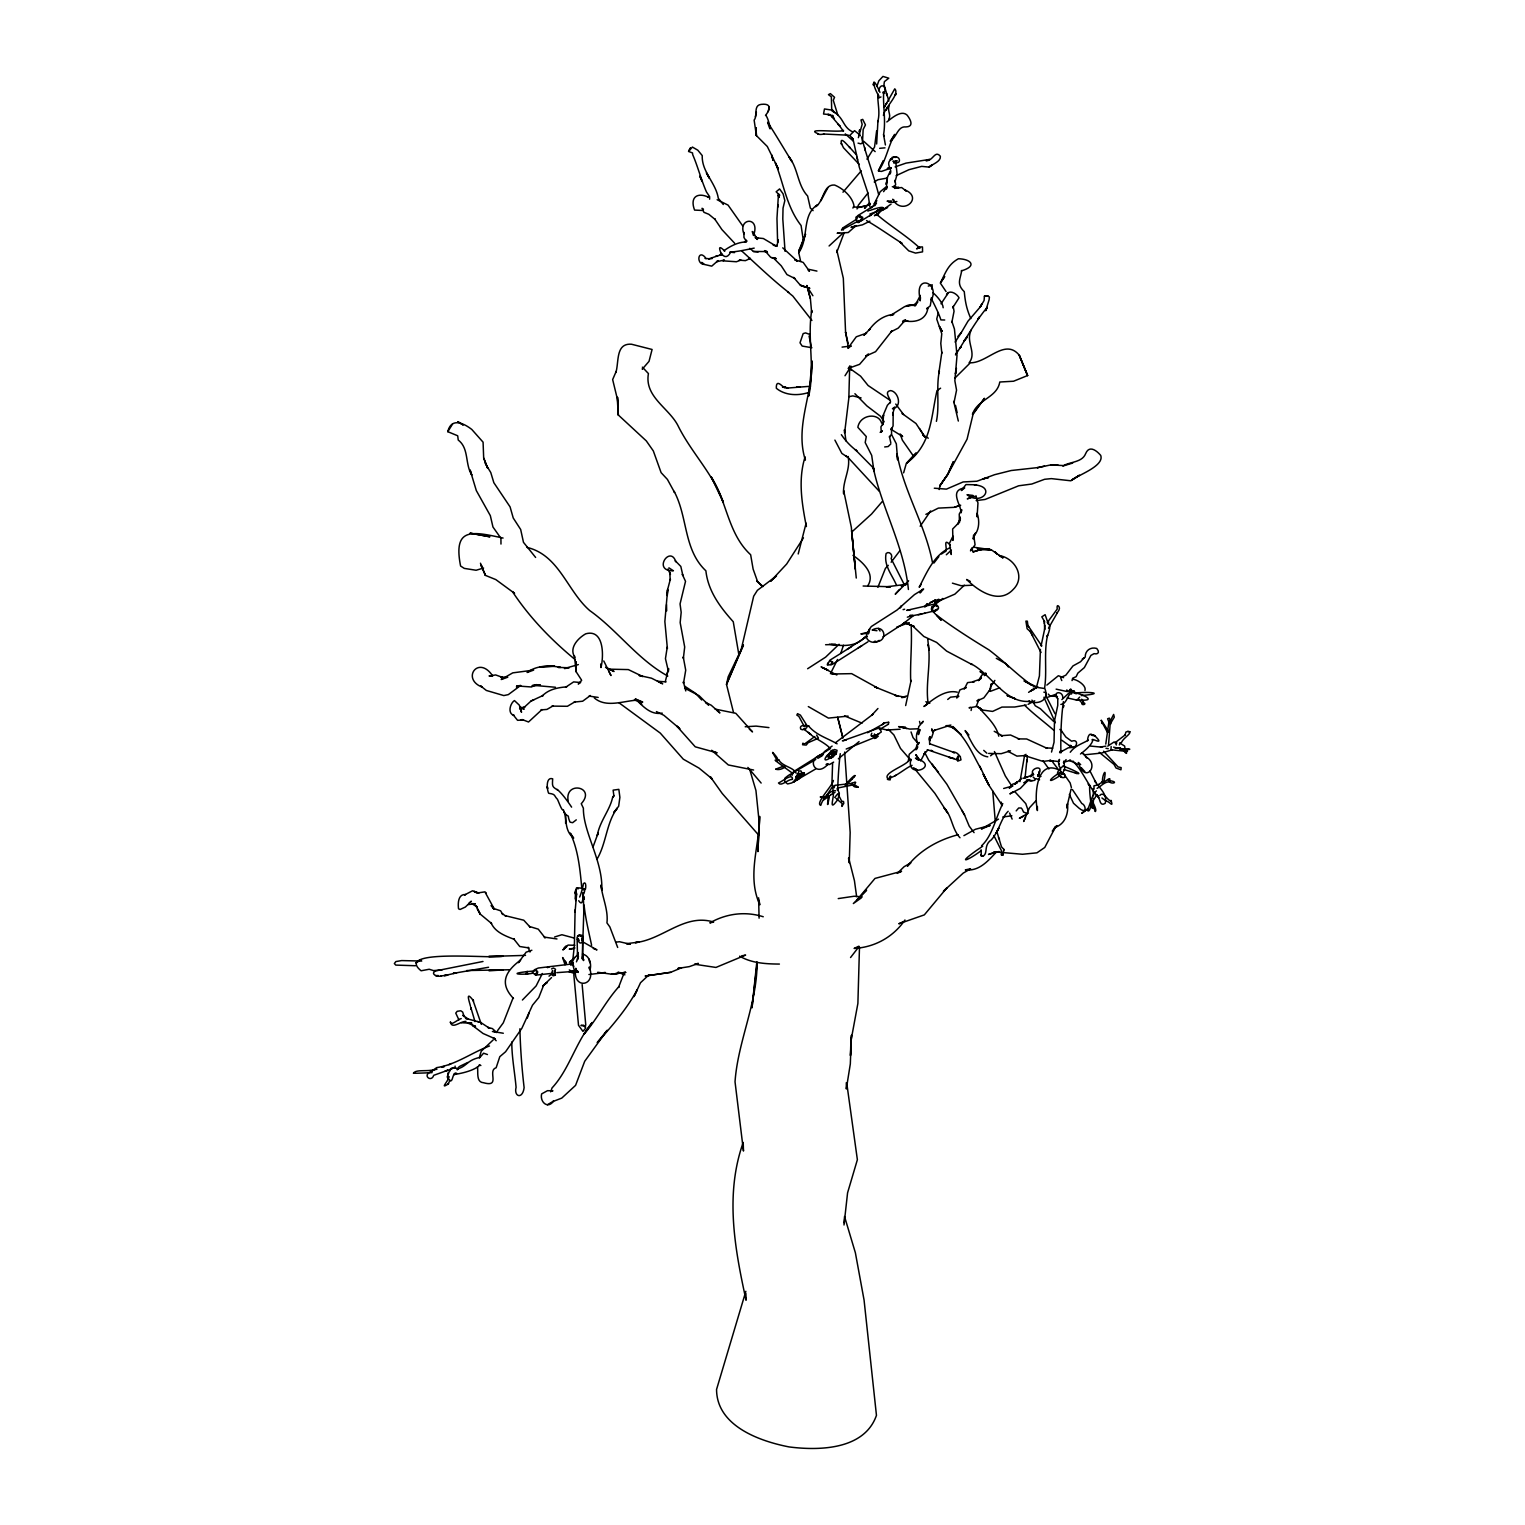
<?xml version="1.0" encoding="UTF-8"?>
<svg xmlns="http://www.w3.org/2000/svg" width="1525" height="1525" viewBox="0 0 1525 1525"><rect width="100%" height="100%" fill="white"/><g stroke="black" fill="none" stroke-linecap="round" stroke-linejoin="round"><path stroke-width="1.5" d="M1037.4 806.458L1037.4 810.557C1034.255 795.631 1036.104 758.097 1059.722 770.335M803.561 772.698L804.304 774.3L799.863 775.443M846.337 1082.655L846.318 1088.945L850.321 1063.935L851.408 1035.322M1093.406 798.204C1093.139 824.93 1088.774 790.941 1089.765 785.223M1103.928 781.448C1108.046 761.528 1099.773 780.285 1103.49 783.068M591.605 945.271C588.822 932.004 585.467 918.698 584.075 904.973M576.012 661.964L576.164 671.782L581.502 679.998M1060.237 770.773C1062.391 765.893 1055.071 772.775 1058.388 774.948C1063.058 778.322 1060.561 775.577 1061.629 777.235C1057.683 775.996 1066.128 779.79 1065.251 775.558C1065.003 773.48 1059.379 771.593 1062.582 774.147M798.261 775.501C796.946 773.156 797.423 775.501 798.623 772.241M876.17 736.537L875.502 734.955L876.189 736.346M960.426 756.934C961.36 758.306 956.804 750.757 953.316 752.473L954.669 752.683L929.888 743.838M483.673 458.015L487.562 467.965L483.673 458.015L483.082 442.174L471.797 429.459C463.81 423.264 451.343 417.145 447.778 431.67L457.71 435.788L458.224 440.039C469.243 448.407 464.801 464.019 471.816 475.095L470.1 469.986L476.315 490.573L490.326 515.641L492.956 527.002L500.924 538.268L500.982 544.063M915.839 749.766L916.906 744.81L919.213 742.446L917.878 744.81M797.251 775.1L795.974 776.949L797.994 779.447L796.622 775.52L797.918 777.14M565.603 823.367L565.794 814.197M911.168 625.993C912.179 644.732 910.006 662.956 910.711 681.522L911.13 680.322L905.659 705.56M454.869 1067.957L455.136 1066.108M849.711 365.886L848.834 398.101L844.602 432.986L844.45 429.783L845.956 440.897M575.058 912.35L574.372 945.748L572.352 964.086M575.554 890.257L575.535 891.401L576.507 887.855L578.433 888.751M845.593 332.622L843.325 278.274L836.787 250.138M859.49 946.93L857.889 1003.45L850.874 1041.327L850.454 1055.586L851.484 1035.532M929.716 740.998L929.392 737.547L929.678 744.429M931.718 730.627L931.756 728.817L933.128 733.067L931.489 738.005M945.519 551.631C948.112 550.106 942.164 536.495 950.189 545.035M575.135 909.834L575.058 912.141L576.564 894.717C574.143 884.119 581.826 888.923 585.39 889.323C586.038 887.378 586.191 880.688 583.37 883.585C583.141 887.264 580.739 894.546 579.672 897.043M583.884 909.472L582.226 958.882L582.817 954.25M583.789 912.217L583.274 892.563C583.027 895.423 583.255 907.928 578.718 900.703M930.136 739.777L930.04 736.594L929.449 740.006M941.02 303.818L948.455 292.648L946.529 294.84C949.236 288.854 957.185 293.963 959.034 297.813L952.648 307.821L953.201 306.353L954.04 311.291L951.848 322.442L951.886 321.451L954.44 329.019L957.014 355.535L954.86 380.812L956.556 390.152L954.021 402.562L953.678 401.399L958.329 421.053M918.527 734.592L920.166 729.674C914.123 730.723 917.44 744.333 916.792 741.226M1064.66 768.524L1063.916 761.051L1063.821 762.824M1059.132 763.567C1058.312 768.524 1061.171 765.245 1060.085 770.792M1059.475 760.384C1059.951 757.163 1057.225 763.091 1059.303 764.235M993.862 835.509L1001.467 850.74L1001.372 854.839L1002.916 854.972L1003.812 849.33L1001.487 846.832L996.607 830.744M1044.949 625.345L1044.625 629.425L1044.415 621.075L1044.244 623.363M1124.897 747.993L1124.649 746.087L1119.884 743.113L1121.447 742.503C1123.525 737.757 1130.826 734.23 1129.853 731.695M668.007 568.978L670.428 574.467L669.723 572.218L670.238 580.282L670.39 579.043L667.645 589.489L664.862 621.552L667.378 648.468L667.245 647.096L665.453 658.667L668.427 671.343L668.598 668.579L666.863 674.412M589.165 968.68L589.26 966.983C597.095 987.037 571.646 989.82 575.802 968.299L576.965 971.444M1048.571 621.819L1048.38 624.125L1045.121 614.689L1041.823 616.824L1044.396 621.304M571.608 807.144C570.083 804.895 562.763 793.801 557.121 789.416L557.654 789.969C551.783 786.709 552.279 786.061 552.679 778.817C545.855 776.492 546.655 789.207 548.676 793.286C556.148 794.258 553.651 795.592 557.407 799.272C558.798 801.921 562.134 811.967 563.392 809.756C567.414 819.306 563.888 830.305 573.686 838.102L570.274 833.088C578.204 849.921 580.053 869.422 581.768 888.027M804.418 773.918L803.656 772.679L804.457 773.404M844.145 1222.878L844.526 1216.512L855.373 1252.749L864.065 1300.082L876.456 1415.352C864.522 1449.722 819.44 1450.828 789.073 1446.92C759.164 1441.087 716.693 1425.799 716.559 1389.447L745.839 1291.313M576.469 961.837L578.413 956.289L577.575 959.492L577.746 952.725M879.963 92.358C871.347 72.819 872.357 85.419 878.572 95.541M832.25 755.485L832.021 756.686M1003.812 849.33L1003.717 850.778M981.585 845.727C992.451 835.814 995.749 817.457 1002.783 803.599M895.899 162.088L896.223 161.078L893.783 163.022L897.234 160.773M858.365 137.669L862.159 124.383L860.996 119.979L862.712 119.388L865.457 124.897L863.15 129.472L862.464 142.759L860.882 143.865L858.06 143.14M1040.412 649.402L1039.421 675.956L1036.199 688.423M1093.082 788.959L1093.482 795.688M992.756 791.113L995.253 821.155M1105.778 744.086L1108.885 722.107L1107.627 718.752L1109.342 718.142L1110.352 720.772L1109.094 721.859L1110.543 723.46L1114.298 717.15L1113.631 714.443L1110.429 720.715L1108.542 744.734M861.225 219.162L860.558 221.239L879.582 209.573L877.504 210.145L880.973 209.63M1033.073 773.804C1028.708 768.848 1045.997 762.881 1037.763 775.634M1080.482 753.998C1082.197 752.626 1091.347 745.973 1092.72 740.616C1088.659 735.965 1106.673 747.422 1094.645 735.622M511.79 1041.994C511.752 1057.13 514.802 1072.494 516.079 1087.344C513.639 1096.704 522.579 1099.735 524.123 1087.649C521.874 1068.51 520.349 1048.228 519.911 1028.765M844.24 232.543L836.691 252.464M828.99 758.325C838.235 757.448 832.955 748.108 828.552 754.151C824.224 760.67 835.776 745.572 827.884 755.332M803.427 240.931L801.082 225.509C786.748 207.209 783.755 184.125 775.386 162.87L778.303 168.875L767.304 146.495L756.4 135.592L754.132 120.113C757.849 115.995 753.045 105.32 761.089 104.386C772.146 102.995 770.106 109.895 765.512 115.328C768.352 116.224 773.232 140.071 767.628 122.248C775.958 135.058 783.85 148.63 792.066 161.783L788.806 156.656C798.261 168.379 797.27 184.925 807.621 196.001L810.347 208.067L813.073 210.66M756.858 961.646L751.997 1007.853L757.105 963.609M547.265 787.224L547.647 788.616L547.342 786.576M844.011 1224.994L847.576 1192.836L857.374 1159.705L846.718 1082.903M554.681 972.931C553.728 974.094 555.081 970.033 555.367 975.218M757.086 963.114C757.029 1004.041 737.814 1041.594 735.031 1081.816L743.476 1151.051L743.209 1142.454C724.832 1194.361 734.688 1248.232 746.068 1300.234L745.897 1293.543M868.793 632.799L869.631 629.272L867.82 632.818L868.869 629.92L871.309 626.546L897.043 610.038L914.485 594.598L923.635 588.993L920.033 592.92L922.32 589.355M479.898 1065.079C474.123 1070.874 460.398 1073.6 454.164 1074.534L456.585 1073.333C451.152 1072.189 453.764 1087.173 447.53 1077.66C447.397 1074.763 448.884 1071.255 450.142 1070.741C450.047 1064.888 460.531 1069.54 457.748 1068.987M778.474 193.866L776.968 218.418L777.617 242.38L778.265 239.825L776.892 246.364M959.606 520.502L960.064 516.918L959.416 522.389L959.263 514.039L961.741 509.693L961.169 512.781C961.017 504.908 949.751 491.393 962.828 488.286M447.435 1077.146L447.588 1075.945M582.702 938.199L581.73 939.972M796.164 773.213C793.515 767.17 782.783 766.637 778.951 760.212L776.625 759.469L772.584 752.587M798.204 553.956L806.115 523.17L806.363 526.563C801.94 503.555 797.861 479.879 805.086 456.871L805.353 460.131C794.754 426.447 812.558 394.613 812.139 360.987L808.707 396.062C815.208 367.296 807.087 339.027 811.719 310.452L811.662 312.739L810.385 298.633L807.011 285.918M449.113 1076.669C448.159 1081.549 439.143 1089.898 448.617 1083.703L447.931 1084.389L450.008 1080.291M861.511 219.181C855.029 230.103 856.383 210.317 856.402 218.933M990.888 687.928L989.439 691.149L991.479 683.658L990.621 686.65L994.872 680.398M885.415 144.951L883.566 134.734C885.93 120.761 883.013 106.14 883.604 93.978L883.242 91.881L883.528 93.635C888.179 88.736 881.164 80.425 878.572 90.795M1059.513 772.832C1048.571 779.542 1046.093 784.841 1060.866 775.081M835.624 790.732C830.915 789.607 822.833 798.071 820.755 805.372C814.788 803.446 832.898 785.356 833.393 780.457M1051.526 752.054L1054.042 742.237L1054.48 721.001L1057.74 705.427L1057.778 698.507M1084.961 690.52C1087.173 684.191 1070.95 676.28 1072.056 680.588M955.641 372.843L955.451 373.873L956.442 368.402M665.281 681.656L668.217 669.971M1119.941 743.113L1119.35 744.924M593.092 846.794L598.086 833.146L597.304 835.471C599.458 821.842 609.867 810.118 612.554 797.651L613.946 795.497L612.783 797.48L613.851 795.688L613.126 790.141L618.845 789.359L619.893 797.346L618.654 806.248L613.812 812.501L617.32 808.174C606.512 822.051 606.359 843.42 597.057 859.071M957.3 350.864L955.508 354.925C965.84 339.141 975.104 321.737 987.171 307.421L985.741 310.738L989.134 299.624L989.401 297.013L987.723 295.793L984.407 296.193L984.102 300.463L980.27 306.925L967.975 321.184L961.322 332.526M1095.312 811.452C1086.105 789.645 1098.21 809.851 1095.312 811.472M802.207 774.166L801.044 775.863L799.901 774.548M829.238 797.499L827.789 804.438M910.597 760.975L910.94 759.298C905.24 780.114 942.183 766.236 915.477 758.192L918.488 760.308M876.646 143.998L877.962 120.627L877.695 121.905C880.44 112.354 877.485 103.757 877.771 93.864M755.39 116.853L756.4 112.011M1083.207 702.129L1083.036 701.176L1083.093 703.654L1083.379 701.157L1081.663 699.232M889.609 403.21C893.669 401.361 882.136 391.887 890.695 390.591C898.53 391.753 902.59 407.175 892.449 408.776L894.737 407.023L892.678 413.885C894.432 410.092 891.572 418.574 893.173 413.199L893.078 425.933L891.191 429.821L891.515 428.182L891.572 434.015L889.437 437.237M876.646 130.769L874.549 147.01L866.982 159.191M839.284 793.438L838.064 798.528M920.49 297.547L920.185 300.825L919.861 295.145L920.147 299.129C913.837 272.956 940.525 282.563 931.279 300.101L931.527 298.366L930.25 305.858L926.609 308.812L927.943 307.612C926.38 320.841 914.009 323.014 903.181 320.574L907.852 320.898L902.609 321.775L905.545 319.831L898.244 328.104L890.81 331.897L892.106 330.658L875.579 351.684L865.666 356.145L868.488 354.048L859.585 364.342L848.148 368.44L851.083 366.267L845.002 375.741M768.162 111.649L769.248 106.769M883.566 191.673L887.092 186.736M1071.065 789.111L1066.699 807.926L1067.481 803.675C1068.739 813.721 1064.946 824.491 1054.442 827.637L1056.863 825.578M939.171 489.525L940.086 485.636L947.921 474.103L953.392 461.637L947.73 474.466L939.686 485.884L947.73 474.466L967.06 439.219L973.083 414.228L984.445 398.292L972.435 414.343C977.468 399.112 997.045 397.892 999.79 382.012L1013.553 381.231L1027.583 375.55L1019.272 355.23C1005.013 337.711 987.342 363.064 970.319 362.798L954.993 378.009M1061.381 767.761L1062.868 766.027M936.407 421.357C939.781 404.792 935.873 387.674 939.381 370.88L938.752 373.625L941.859 352.161L941.821 353.152L940.792 343.43L941.764 333.765L936.731 319.049L938.39 312.549M985.264 674.45L985.607 673.002L984.521 675.613L986.217 673.535M840.275 753.674C838.788 765.207 838.178 777.083 837.606 790.236L837.358 788.368L839.398 793.762M1099.773 795.497C1103.643 790.427 1107.55 801.368 1111.382 800.987L1110.982 800.339C1113.65 808.498 1109.933 801.521 1106.197 801.063M889.17 105.797C886.94 110.715 891.668 115.233 888.656 119.331M568.158 800.892C564.422 780.4 596.713 786.671 581.254 803.713L583.389 808.212C583.065 832.44 603.214 861.206 601.784 890.238L601.002 885.034C602.318 897.996 608.418 909.529 606.95 922.892L609.867 926.952L617.682 947.463M818.391 737.967L816.599 735.107M971.082 710.498L971.52 708.725M577.822 952.363L577.479 954.593L577.079 937.284L579.138 935.035L582.016 936.369L579.367 935.568M886.616 187.365L886.502 189.081L886.845 178.406L890.047 171.715L889.799 174.136C893.841 169.675 883.394 163.404 892.64 158.467L890.2 159.42M479.365 1057.53L481.233 1051.221L493.223 1039.878M932.995 607.712L934.653 605.33C928.744 606.969 931.87 614.842 936.655 610.152C942.66 607.179 931.756 601.593 936.75 606.226M465.983 1021.369C460.112 1021.312 451.724 1029.794 450.352 1021.864C450.561 1026.516 457.328 1019.596 461.236 1018.567M903.62 472.826L906.327 463.352L916.182 452.982L906.727 463.104C931.794 444.023 930.746 418.212 936.998 390.61L940.601 388.189M971.292 329.991C965.096 341.81 977.277 352.694 969.08 362.817M537.582 973.007L537.562 971.311M953.316 536.285L952.896 540.422L952.648 529.003L958.901 522.694L957.528 524.238L960.464 518.748M873.31 84.142L873.406 85.171L873.52 83.437M458.701 1066.985L457.252 1069.902M886.444 182.085L885.796 184.163M933.91 563.068L938.847 556.587M916.544 749.518L917.764 746.831L909.224 754.284L908.366 760.956M1082.331 658.933L1083.913 658.057L1080.501 661.774L1072.99 665.91L1065.784 675.232L1060.58 677.538L1061.762 680.569M575.535 891.267L575.211 892.335M857.012 208.963L858.327 205.208L867.916 193.103L859.299 167.178L853.009 139.099L851.636 137.841L853.142 139.252L849.806 135.439L854.553 130.654L858.975 134.257M829.2 796.774L828.361 795.497L827.541 804.457M581.826 939.133C581.997 934.177 583.884 942.488 580.949 943.041C578.051 943.784 576.869 935.302 578.776 939.819M477.458 1066.89C478.373 1072.056 475.876 1082.388 483.616 1082.75C501.134 1087.706 486.933 1070.569 496.14 1067.767L499.8 1056.692L505.576 1051.754L521.874 1028.288L532.492 1005.204L538.783 997.541L543.605 985.322L551.535 977.582M867.954 641.777L832.783 664.118L830.801 664.652L832.288 662.46L830.286 661.03L832.669 662.002L832.212 664.366L827.427 665.148L829.81 660.249L840.733 653.443L843.478 645.247M527.25 1018.128L529.156 1012.772M550.658 1091.843L552.069 1087.916C569.206 1069.521 575.668 1042.337 592.177 1022.512L583.942 1034.312C597.095 1019.1 605.692 1001.239 619.017 986.503L618.559 987.38L623.839 973.674M1060.904 752.931C1060.58 737.604 1060.981 718.885 1063.383 701.672M1063.287 707.486L1064.012 705.522M513.163 997.693L503.307 1022.817L497.398 1030.862M807.659 726.605L800.396 715.111L797.556 713.662L796.832 715.092L798.852 716.388L804.438 726.758M971.234 548.943L970.51 550.887L975.066 544.825L973.655 534.894L973.141 538.935L975.409 533.121L974.685 534.951C979.488 529.137 979.546 520.158 977.106 513.258L977.087 516.822L977.963 503.021L976.172 496.998M1041.098 645.837L1044.644 629.12M883.413 115.423C884.614 107.455 900.131 94.34 894.775 88.812L884.386 107.112M1081.816 813.054L1088.45 808.383L1081.968 813.283M884.405 107.074L884.9 105.797M828.132 755.39L829.638 753.369L827.16 756.972M877.885 587.297L885.415 568.425L888.274 565.337M874.664 734.84L876.246 735.469M890.848 443.908L888.179 446.539L884.672 446.958M931.642 289.083L932.213 284.756L928.267 286.09M887.245 107.818L886.197 110.219M990.278 689.3L983.835 697.859L976.953 700.966L979.031 699.327L976.114 706.628L969.061 707.848L970.319 707.295M590.003 969.824C591.872 964.181 589.298 955.165 582.493 954.212M743.438 645.208L726.51 684.42L733.487 712.404M832.955 755.542L830.896 757.868L828.723 757.677M832.555 755.771L831.163 757.582L834.632 754.703L835.185 751.939L830.992 752.149L833.641 751.558L834.938 752.721M1066.089 759.622L1063.668 763.282M957.91 336.415L961.36 332.507L955.127 342.115M964.219 689.167L967.555 682.609L974.284 681.789L972.817 681.732L980.613 679.044L979.412 679.597L981.414 677.424L978.478 680.627L981.89 675.022L985.379 673.84M852.913 208.067L853.981 205.742C852.361 196.782 842.982 188.376 834.632 185.059C823.081 184.048 823.938 201.662 815.627 206.676L817.762 204.674C801.216 214.72 809.375 238.224 798.719 252.654L800.663 261.385M642.826 367.963L642.254 369.183L649.021 361.349L652.09 349.473L631.502 344.231C615.433 342.992 619.093 362.035 615.89 372.481L616.214 371.318L612.65 379.572L617.282 398.673L618.33 415.01L646.314 440.916L653.329 450.942L661.107 472.636L667.416 479.422L674.565 492.461L674.126 491.374C687.966 517.108 683.353 549.61 705.884 570.808C708.058 590.995 720.105 607.141 733.258 621.743L738.958 655.216M1025.486 817.553L1023.637 821.498L1029.489 807.754L1035.856 800.873M743.361 645.132L728.168 676.871L726.51 684.42L741.169 649.688L753.674 596.199L757.372 590.347L776.511 575.897L770.621 581.235L786.652 564.04L803.427 537.887M888.427 724.223L888.694 722.316M981.109 849.768L981.318 855.83L982.71 856.288M1064.488 769.191L1062.353 773.957M830.439 673.688L837.549 659.467M867.839 585.714C875.731 573.457 862.254 561.791 852.99 555.367M542.366 973.503L536.114 985.951L522.408 1000.019M837.911 124.192L840.123 126.422L831.525 116.338C836.367 119.331 825.864 111.878 828.342 115.042L830.591 114.699L823.538 114.032L824.472 108.961L831.335 110.01L834.728 112.564L831.678 108.98L831.354 96.818L828.456 94.645L830.382 93.616L834.537 97.295L833.279 100.288L837.816 115.042M828.208 755.714C830.038 750.624 818.963 764.749 829.924 758.116C826.531 758.287 837.797 756.438 829.733 757.163M854.343 776.663L855.125 775.672M827.312 664.328L828.266 662.555M827.884 187.67L820.831 200.843M1125.088 734.993L1125.908 732.038L1127.795 731.409M880.135 211.193L877.161 215.483M829.505 753.96C831.468 751.539 827.503 754.055 831.887 752.95M1016.184 810.9L1018.681 807.983L1021.312 808.04M851.998 779.275C836.31 795.497 852.303 775.825 854.877 775.501M878.553 170.667L883.452 160.678L878.362 170.933C886.158 160.621 888.141 145.981 894.775 134.372L890.257 141.234C896.929 136.85 897.748 125.946 905.869 126.937C914.562 126.708 910.215 118.969 906.975 114.985C901.065 109.686 891.61 118.283 886.826 121.962M876.837 86.429L878.819 80.844L882.956 76.422L888.77 78.194L884.405 81.626L883.966 84.561L888.884 101.088M447.835 431.67L452.487 424.122M834.613 754.17L831.563 756.781M1040.965 776.473L1037.915 776.053L1038.296 775.043M649.135 974.666L640.538 982.71L633.981 996.626L637.107 989.935C626.546 1009.417 612.002 1025.982 597.228 1042.604L607.179 1030.271L584.704 1061.286L575.573 1085.362L561.753 1098.114L552.812 1101.565M836.158 754.151L837.072 750.281L834.442 749.499M920.623 760.994L925.427 751.863L923.807 754.57L927.696 750.128M837.702 799.653C827.446 813.969 835.033 795.554 833.05 791.818L833.451 792.905L831.983 781.906L832.593 763.415M922.148 722.831L923.197 721.268L918.641 726.777L918.374 734.268M920.185 526.239L930.631 510.951M874.645 205.837L875.712 204.274M824.262 799.081L833.069 785.852M899.922 550.639L891.134 562.248M876.513 203.111L871.385 207.495M921.348 584.17L919.194 587.258C926.876 572.352 934.082 554.623 950.494 547.532M820.507 796.793L825.044 796.698L825.33 797.899L820.317 797.079M797.994 779.447L796.222 776.53L797.88 779.428L793.305 782.077L797.175 776.949M1108.942 781.734C1103.547 782.573 1102.499 785.184 1097.085 788.387M947.711 699.46L950.533 697.173L958.844 696.239L956.671 697.973L959.911 689.891L966.297 687.489L965.077 688.004M1037.877 775.729L1038.62 774.681L1037.972 775.405M924.913 607.103L927.219 603.767L925.561 605.844M754.189 248.118C745.744 249.776 739.606 251.358 730.799 252.044C727.006 259.04 723.765 256.753 721.115 253.302L721.859 255.056C714.577 239.158 727.825 254.484 724.07 250.596C730.151 246.307 738.1 241.884 746.278 241.998L744.562 241.827L746.545 240.664M941.573 553.956L944.642 551.897M861.244 170.857L842.982 192.207M1096.704 794.487L1095.141 797.67C1091.385 800.816 1089.898 814.788 1087.268 810.023C1090.489 804.876 1091.423 794.925 1096.418 790.865M570.598 960.922L569.378 962.523L574.696 957.814M1025.124 755.428L1025.982 754.322M850.55 957.528L859.185 946.377M877.332 734.554L878.667 734.021L876.627 735.183L881.317 731.943L879.715 727.749L843.039 740.692M842.086 233.954L829.085 245.982M891.115 204.064L874.435 215.711L878.553 213.023M804.59 743.838L802.798 743.247L802.588 744.753L806.248 745.077L808.059 742.751L817.724 738.5M1024.457 756.133L1019.977 781.658M830.82 794.925L823.729 799.92M952.534 537.048L949.465 543.319L951.276 554.49L951.104 552.222M834.766 785.508L834.118 787.796M866.124 206.504L864.561 208.353L869.574 202.73M1008.158 811.3C1000.686 818.715 999.485 830.61 991.345 839.837C983.015 845.327 988.677 853.848 982.519 856.345M581.864 940.353C586.229 931.165 573.896 937.17 578.661 935.797M877.942 708.496L871.709 715.282L872.967 714.272L835.509 742.694M882.232 501.553L871.557 514.039L851.77 532.015M479.536 1057.816L483.597 1053.203L487.447 1054.538M1056.634 826.226L1052.307 831.258L1055.167 827.675L1044.758 847.462L1036.924 852.837L1022.512 854.267L994.033 851.789M904.954 919.994C893.269 937.036 874.778 947.292 854.114 948.436L858.594 946.301M860.31 220.61L858.67 221.773L862.235 219.981L862.712 217.312L858.918 215.54L860.901 217.541M964.353 585.219L954.879 594.14L934.673 602.871L940.525 599.706M909.72 758.916C908.976 765.397 877.313 774.109 890.009 780.018C892.697 770.354 886.444 782.211 890.543 777.674C897.005 775.92 906.517 767.456 912.083 765.34M832.116 746.087L824.548 751.52L821.861 755.923L823.29 754.208C805.028 757.601 815.132 779.065 828.17 764.025L826.073 764.425L829.619 764.483L833.641 762.1M551.535 968.947L553.423 967.994L555.596 969.309M899.502 589.508L895.232 594.235L908.614 580.739M1109.495 780.895C1111.496 774.872 1105.244 782.973 1101.031 782.649M1029.794 779.637L1023.885 782.84L1026.992 781.524L1020.339 788.425L1009.893 793.915L1012.81 791.952M856.116 225.547L848.262 232.524L837.168 233.268L839.589 232.772M455.06 1073.238L453.726 1074.629M797.689 778.455L796.66 778.017L797.461 779.199M814.788 736.556L805.467 743.323M572.771 962.389L570.846 965.192L573.133 958.729L578.051 954.612M854.343 784.632L838.14 787.929M876.856 200.633L874.073 204.178L880.23 191.692L885.873 187.079M581.597 680.474L578.242 684.02L580.606 682.533L573.629 681.904L565.546 687.317M790.388 775.196L791.952 774.166L792.276 775.177M576.278 819.859L572.657 822.68L570.026 822.185M932.69 732.267L934.939 729.941M798.662 770.983L800.968 770.945L802.207 773.48M792.485 779.332C792.733 772.451 782.668 781.277 778.474 782.992C781.086 786.957 788.139 779.084 792.18 779.466M519.224 686.536L508.321 694.618L503.822 695.572L486.322 690.444L480.68 685.983L482.243 687.127C460.988 679.082 478.335 654.663 492.518 675.708M839.074 644.255L825.597 657.161L807.621 668.732M851.979 779.294L854.324 776.683M1100.249 783.431L1097.371 785.146L1098.972 784.689M871.004 207.858L872.662 206.523L857.469 215.807L856.707 219.009M1046.855 685.087L1058.369 675.728L1063.611 677.672M924.97 613.241L913.494 615.566L903.029 623.858M1087.897 740.407C1087.077 742.732 1087.763 730.952 1092.624 734.974L1091.252 735.145L1095.179 736.022L1093.501 734.764M831.716 757.201C825.502 759.183 834.232 756.61 830.363 757.887M882.308 209.039C879.372 210.603 879.239 207.19 883.661 208.258M880.154 432.376L882.365 430.774L881.24 432.223L880.935 426.867L883.127 423.188L882.765 424.789L883.642 414.209L887.397 405.269L890.066 402.505M880.973 96.952L878.877 97.867L878.209 94.836M882.155 724.737L884.386 722.659L882.975 723.746M946.32 554.776L951.39 550.106M806.763 727.673L805.238 728.645M838.35 758.821L859.071 741.569M996.302 852.132C987.933 861.053 979.031 871.518 965.344 869.879L970.014 868.888M919.365 297.28L914.809 306.029L917.878 301.893L912.903 305.534L916.258 304.523L904.725 306.563L890.447 315.523L893.764 314.417C883.68 315.065 874.683 321.947 869.078 330.048L870.337 328.752L863.779 335.195L866.6 333.117L856.288 336.796L847.9 348.291L850.855 346.137M1033.092 777.007C1038.83 781.601 1031.853 780.667 1026.287 780.323L1028.975 779.885M871.823 733.201C869.231 739.034 874.359 733.201 874.702 738.538M865.018 636.84C856.173 647.401 841.628 646.028 829.447 644.255M1027.431 755.904C1025.715 755.466 1028.288 757.544 1026.821 761.966L1026.916 759.908L1025.124 777.216M854.839 784.117C857.679 779.771 852.399 783.64 851.122 783.755L852.342 783.412L835.09 785.299M942.774 598.467L934.387 605.063M721.039 254.484L719.952 255.38L721.821 253.989M1047.237 622.638L1057.206 609.085C1057.016 607.122 1056.863 604.072 1058.922 606.512C1061.343 609.543 1054.747 615.052 1057.244 612.936L1048.495 628.205M1032.978 773.289L1030.423 776.74L1032.825 774.776M990.583 755.809L993.175 753.75M846.184 749.042L874.912 737.357M549.019 976.153L551.917 973.96M452.315 1068.663L433.71 1075.316C431.384 1082.788 422.063 1075.392 430.717 1071.789L436.741 1067.614C455.784 1064.812 471.835 1052.593 489.487 1045.978M869.822 215.883L871.499 214.682M554.566 973.026C555.824 967.327 554.49 972.798 555.062 971.082M904.42 622.505L912.674 625.917L923.883 636.516L936.598 642.406L946.625 651.099L972.073 664.576L971.063 663.832C991.669 674.26 1004.975 703.826 1030.061 701.29L1028.517 701.386C1037.858 704.95 1049.772 700.642 1044.835 688.538L1036.981 687.394L1030.462 691.035L1034.141 689.357M1028.593 692.369L1033.321 688.995M855.849 219.714L842.791 227.93L841.476 230.065L859.337 220.439M879.182 640.348C873.482 645.799 861.682 639.108 868.335 631.846L868.373 633.904M933.662 606.035L934.653 605.33M1083.779 658.133L1085.209 657.123C1085.076 650.508 1090.508 646.695 1096.742 648.449C1100.268 652.509 1097.733 654.683 1094.054 653.653L1090.89 655.426L1084.351 667.588L1077.832 673.154L1076.154 676.681L1072.418 678.358M867.877 211.117L869.555 210.374M793.381 771.764L830.515 748.489M566.747 686.841C558.093 687.546 548.543 689.243 542.252 696.01L543.3 695.362L531.043 701.023L523.952 707.543L525 706.78L520.654 708.058L524.181 709.201L519.625 706.418M1111.153 746.526L1110.982 749.785L1127.433 751.463L1127.166 750.033L1113.574 747.174M1034.712 700.795L1028.079 704.321M829.276 753.731L830.782 752.683L829.219 755.885M469.052 903.143L471.358 901.218L465.373 907.032L460.093 909.472L458.548 908.824C457.843 903.677 457.977 893.917 465.544 894.546L464.458 894.984L472.559 890.772L476.963 892.887L474.161 891.324L478.945 892.983L477.763 892.945L484.893 891.858L494.443 909.3L491.145 905.507L493.738 908.576M905.011 622.524L883.032 636.821M840.733 653.443L867.306 636.268M1125.126 734.955L1115.137 742.675L1116.414 744.962M432.261 1070.836L430.717 1071.865L433.958 1069.788C426.028 1071.694 415.791 1069.254 413.428 1073.257C417.335 1073.276 425.933 1072.914 432.109 1072.628M847.118 649.478L851.427 646.638M927.295 704.283L923.921 706.494C933.224 699.365 944.89 689.3 957.319 692.178M831.106 794.563L835.033 792.295M1055.186 694.504L1048.209 697.097M891.839 158.772L890.581 159.782L892.354 157.17L895.823 157.361L893.783 156.942C901.618 155.397 901.351 166.625 892.887 161.25L896.395 161.059M821.308 756.267L817.838 758.344M566.633 946.739L562.839 949.942L568.024 945.081L574.83 945.309M964.715 487.924L961.284 490.535L965.973 484.569L976.496 484.817L974.361 484.874C996.568 486.475 982.233 506.376 967.022 494.748L972.988 495.434M973.522 496.33L967.269 498.847L976.21 495.93M555.081 975.371C549.724 974.17 553.308 968.051 552.717 971.673M875.922 738.081L878.248 736.175L874.912 736.079L876.227 735.851M1022.093 778.207L1014.621 784.327L1017.423 782.458L1012.676 784.193L1009.264 788.158L1012.181 786.252M815.761 759.469L788.368 775.443L785.032 778.036L784.651 781.41M830.515 751.158L833.165 749.785M867.534 732.724L885.472 722.717L888.656 722.259M869.879 214.015C889.971 207.133 884.576 205.112 870.108 210.374M861.835 645.723L858.346 647.801M833.069 756.209L829.028 757.563M932.862 601.441L935.34 599.973L924.76 606.359M547.399 1104.748L553.518 1101.145C547.647 1109.609 539.659 1101.641 541.642 1093.902L547.494 1090.68L552.927 1090.832L551.059 1091.252M863.722 638.384L866.581 636.707M879.391 729.56L888.389 724.261M467.851 1062.467L459.654 1066.375M963.914 835.643L975.409 829.276L990.163 825.444L981.433 828.99L998.494 819.135M1028.422 813.054L1019.367 818.277L1023.656 816.142M970.586 868.869L963.171 873.139L943.422 891.248L946.853 887.893L924.322 914.886L898.835 923.788L903.124 921.748M874.225 181.971L877.942 179.721L887.55 178.006M894.832 775.844L895.861 775.272M1102.766 746.678L1100.497 747.04L1105.892 746.144M815.703 768.962L791.627 782.992L787.586 783.945L784.765 781.677M448.941 1064.736L451.152 1063.535M882.746 210.088L887.645 207.514M995.825 851.693L988.505 854.477L999.066 851.503M868.068 204.941L870.241 203.816L864.389 206.847L866.581 205.722L858.27 207.514L866.791 205.589M889.151 202.463L891.343 201.338M1010.522 750.815L1001.22 753.674L988.677 753.426M892.316 186.736L899.064 187.461L894.641 188.376L901.637 187.537L906.193 190.968L904.725 189.843C924.188 197.564 902.209 216.512 892.659 199.26L894.05 200.156M535.618 557.445L523.475 542.328L520.673 529.499L513.239 518.004L510.074 506.872L493.852 482.72L490.783 472.578L485.16 463.2M1043.862 692.159L1045.464 692.464L1046.836 697.592M894.641 188.376L896.395 187.499M925.885 514.363L938.352 508.111L953.964 507.348L960.693 505.271M855.544 225.814L851.026 227.339L862.483 224.823L869.879 221.182M884.977 147.849L879.677 148.325M554.623 936.979L561.905 934.73L574.277 938.066M896.147 175.642L908.957 169.694L921.71 166.377L929.068 167.102L932.328 164.719L929.259 166.949C932.423 164.147 941.116 161.517 940.372 156.255C934.749 149.622 933.052 161.421 925.961 160.678L929.697 159.401L906.022 163.118L895.099 166.892M861.358 897.863L853.352 903.543L866.6 890.123L856.897 900.017L875.007 878.419L901.542 871.309L897.253 873.368L904.096 866.715L910.825 862.845L907.394 866.2C919.88 850.188 938.752 839.684 958.215 834.709M1108.351 780.209C1109.971 785.47 1120.684 782.077 1109.323 780.609M531.043 701.023L533.941 699.708M572.275 959.625L574.277 958.71M961.322 270.878C977.544 266.189 971.139 259.04 958.386 258.754C948.359 264.378 945.805 271.907 940.696 282.487L944.699 276.521L940.296 283.002L946.072 291.599M589.146 696.067L590.385 695.514L582.645 701.214L574.163 702.091L575.363 701.557L567.395 706.285L551.974 706.113L553.137 705.846L546.96 709.411L541.013 709.907L542.023 709.544L528.527 721.992L522.255 719.59L521.112 719.8L523.475 719.972L517.566 720.315L513.124 714.767L514.039 715.416C507.215 713.624 510.189 703.235 514.44 700.566L519.339 705.179L521.531 712.27L520.406 708.42L521.054 710.707M950.914 725.042L932.614 730.952M645.99 975.924L670.657 972.321L681.732 967.689L677.977 968.394L689.338 966.621L698.374 963.419L694.618 964.238L715.949 967.441L745.611 955.088L741.684 955.851M1003.66 788.482L1012.943 785.928M483.597 568.024L476.105 570.255L464.267 568.387L460.588 566.023C452.811 526.697 472.578 531.462 503.078 538.058M518.595 686.021L516.384 686.898L520.788 685.507L516.689 685.926L531.405 686.974L536.514 684.611L532.053 685.659L540.384 684.992L534.303 685.43L555.462 687.26M435.273 971.063C429.84 973.979 438.171 977.658 441.43 975.771C439.162 976.667 453.535 973.751 456.757 972.759L453.097 973.408L488.572 967.269M1062.124 751.253L1059.57 752.607L1068.224 747.822L1073.543 747.364M802.608 773.08L798.204 775.196L797.937 773.594M712.251 258.526L708.648 258.907L720.715 254.866M944.718 320.002L940.887 319.907C939.057 313.673 933.834 303.608 932.023 299.929M906.898 583.789L901.275 585.981L907.451 584.151L886.311 586.858L890.39 586.782M990.221 691.397L999.637 687.832M1107.722 746.144L1114.127 741.951L1116.891 743.037M702.567 210.469L694.58 210.088C689.757 197.487 696.944 191.826 708.725 197.259L707.581 197.297M930.174 602.432L938.828 599.249M896.681 627.156L909.262 622.581M848.586 135.229L823.481 133.99C825.654 133.762 818.887 135.287 817.667 133.781L818.506 133.895C802.989 127.662 839.303 132.923 843.554 130.407M875.426 641.282L874.263 641.567C888.865 643.245 885.606 622.467 872.167 630.035L876.97 630.721M569.797 964.391L573.343 963.133M1061.877 699.613L1069.692 692.312L1069.807 689.948M1088.335 740.178C1081.702 743.99 1075.278 745.553 1070.226 752.244M1079.7 697.097L1078.003 698.888L1082.026 702.93M954.726 507.196L960.14 505.442M896.872 201.491L892.449 202.387L887.131 201.205L891.134 201.071M1044.492 466.116L1037.343 467.718L1050.687 464.934L1063.383 465.563C1071.446 461.598 1082.35 462.17 1085.648 453.611C1089.288 444.766 1096.704 450.676 1100.726 455.422C1104.634 466.154 1077.146 475.438 1071.408 480.28L1079.452 475.228L1070.874 480.794L1051.335 478.621L1044.606 479.288L1031.796 484.035L1018.662 485.789L985.093 499.457L976.153 500.6M1062.849 466.078L1072.704 463.047M906.803 695.934L901.599 697.535L905.087 697.23L895.194 695.4L898.416 696.391L874.645 686.822L877.885 688.137L851.655 673.65L831.792 674.012L835.3 674.241M907.337 617.168L912.789 615.452L909.796 615.509L913.494 615.566M482.987 961.474L434.758 971.082M842.067 347.109L851.141 345.984M480.013 1057.359C466.421 1060.332 467.508 1066.147 457.119 1069.063M830.82 757.887L828.971 757.906M810.48 386.244L787.377 388.074M903.086 609.638L904.649 609.238M958.081 760.098L949.084 757.315L954.116 758.516M734.554 252.597L729.732 252.14M1024.724 777.273L1027.774 776.93L1023.656 778.303L1033.721 774.471L1031.377 774.567L1032.711 774.509M867.172 632.475L860.882 633.942L868.621 633.256M556.758 972.664L577.041 971.177M833.05 751.291C828.952 750.605 842.639 750.719 832.421 756.591L835.014 751.92M1119.236 748.394L1120.589 748.089L1114.985 747.974M842.391 740.826L846.318 740.006M1002.783 816.981L1011.895 815.799M1111.935 749.919L1101.412 753.083L1085.438 754.723M935.321 610.21L937.322 609.314L933.91 610.877M838.235 898.587L854.114 896.243L862.311 896.91M1026.249 705.046L1014.735 707.009L1001.925 707.085L992.603 711.413L980.823 709.83M1098.572 784.67L1093.921 785.852L1094.092 789.149M918.107 614.766L921.729 614.156M716.007 255.971L717.894 255.666M531.863 950.247L526.163 952.153L518.367 962.694L520.635 960.026C505.328 971.406 499.037 983.301 513.487 998.475M849.196 396.633L852.837 395.89L861.11 397.93M972.016 585.238L961.017 585.695L952.42 583.16M645.151 976.019L670.657 972.321M924.188 613.355L935.206 610.724M848.091 716.102L828.418 718.103L808.307 706.571M1074.286 693.341C1084.218 691.302 1109.38 692.998 1081.301 695.591M625.574 972.416L611.544 974.189L625.574 972.416L611.544 974.189L597.724 972.283M615.662 942.202L619.474 941.726L630.378 944.261L626.489 943.67L639.051 942.069L635.239 942.641C662.898 939.686 684.439 913.075 713.624 922.053L709.849 922.911C726.243 913.532 745.191 911.054 763.243 916.754M447.263 975.238L444.309 975.6L447.778 975.18M984.426 296.174L987.723 295.793M588.917 974.513L605.425 972.55L601.613 972.817M745.21 726.758L756.076 726.11L768.924 727.597M980.975 850.817C967.002 861.206 956.461 864.58 977.201 849.959L982.71 846.242M891.038 168.055L881.507 171.41L878.743 171.086M841.362 434.682C845.212 440.382 850.073 445.853 856.974 451.038L855.258 449.627L874.168 468.766M1121.599 750.109C1113.364 747.917 1141.882 748.947 1123.448 749.957M552.546 973.312L536.266 975.066L534.703 974.437L536.819 972.855L536.095 969.957L537.391 972.607L536.038 975.066L532.377 972.702L534.398 969.786L538.306 968.032L570.464 964.143M891.21 168.036L887.302 168.417L891.305 168.036M1037.972 467.565L1011.17 470.52L994.548 474.713L976.915 481.233L963.095 481.957L946.434 489.125L934.31 488.21M918.222 728.778L909.891 729.103L898.606 726.624L905.297 727.063M900.15 729.217L887.054 730.017L880.402 728.493M492.403 1031.472L503.307 1033.245M1052.727 748.203L1045.978 747.955L1047.179 748.375L1026.668 738.977L1018.033 738.901L1019.348 739.034L1010.541 735.012L1001.067 735.717L1002.421 735.851L994.224 731.295M1058.96 761.547L1049.658 760.537L1050.954 760.441L1043.043 761.413L1024.133 755.447L1025.448 755.542L1016.908 756.114L1007.796 751.234L1009.15 751.291M860.577 207L853.828 207.095M1126.212 751.939C1128.214 756.591 1121.028 747.974 1126.079 752.359M949.427 725.5L945.919 725.709L954.135 728.016L951.505 726.777L961.227 734.535M435.597 975.676L438.285 975.523M532.892 973.16C523.876 975.218 505.328 973.96 527.726 971.577L525.992 971.749L534.512 970.929M784.956 386.931L782.478 387.064L787.91 388.322L784.956 386.931C785.013 390.553 775.844 376.408 776.339 388.284C784.498 395.013 796.45 396.1 807.564 392.84M887.054 730.017L890.562 729.827M1128.347 731.581L1129.815 731.676M442.021 969.976L433.443 970.586L429.192 969.252L421.091 970.777C392.897 947.73 497.722 959.568 502.888 956.08L488.724 956.48L525.515 955.374M509.102 969.767L466.726 970.548M919.232 247.736L916.601 248.861L919.118 246.974L922.473 246.936L922.568 251.854L915.534 253.093L908.748 250.862L899.693 241.789L901.942 243.237C889.361 235.308 878.896 227.644 866.562 220.591M1063.402 762.271L1070.702 760.308L1069.387 760.365L1077.584 764.254M931.222 297.947L932.213 298.195M1032.12 780.705L1029.928 780.781M874.263 734.23L875.102 735.565L874.645 734.268M608.437 669.151L628.338 669.589L642.768 676.528L639.089 675.442L651.48 678.187L662.689 683.81L659.01 682.037M863.131 586.019L890.447 586.725M825.597 644.732L835.757 644.465L831.544 644.332M1099.201 752.283L1114.013 764.406L1116.033 768.028L1120.97 769.782L1121.161 767.609L1118.054 766.903L1103.566 751.215M657.428 681.256L666.063 681.866M421.739 961.055L401.647 960.578L395.871 961.57L394.365 963.533L395.757 965.096L415.486 965.744M808.86 269.353L816.942 271.088M996.302 658.323L1005.909 663.718L1008.387 666.978M749.804 248.327L753.445 251.472L767.189 251.568L764.292 251.244L767.475 252.426L764.826 250.615L770.659 257.287L776.13 258.621L772.088 257.973M1108.275 748.718L1105.968 748.279M811.891 347.719L802.169 346.061L800.015 342.801L803.16 333.594L805.543 332.907L809.737 334.394M578.204 971.444L573.819 970.872L578.28 972.435M808.688 726.148C816.466 735.317 827.141 738.005 837.111 743.819M779.408 964.067C765.931 963.972 751.539 963.19 739.663 956.175M809.108 726.148L805.41 725.423C810.69 727.063 798.242 722.926 800.758 729.179C805.276 731.161 801.94 727.311 805.638 729.331L804.132 729.427L810.747 734.326L808.25 732.419C814.56 738.71 823.71 741.741 829.81 747.955M1100.554 747.04L1090.623 746.087M916.506 769.439L912.865 768.257L915.229 768.676M1058.217 465.201L1050.687 464.934M662.193 713.109C650.546 715.282 642.902 706.113 635.429 699.022L642.73 702.034L634.209 700.108L637.869 700.127C623.801 700.661 606.245 708.324 594.312 697.935M987.8 756.838C975.619 755.352 971.006 739.625 965.115 730.589L968.909 734.955M574.925 947.959L569.283 949.122L573.686 948.607M569.054 667.95L564.46 668.503L578.356 664.595M915.686 768.81L914.028 768.638M841.724 801.445L843.535 801.483L843.783 803.389L841.876 806.401L842.086 803.484L835.891 798.299M1033.168 686.707L1037.915 686.993M1101.317 720.257L1108.561 731.409L1107.588 732.667L1101.107 720.486M433.824 1069.94L436.97 1069.197M926.723 702.911L929.85 703.178L925.847 701.729M1067.557 691.645L1056.12 689.147M1060.028 751.234L1061.19 751.368M753.445 251.472L758.116 252.025M493.642 1031.415L496.731 1032.52L492.403 1028.593L487.752 1027.373L489.563 1028.327L480.699 1022.436L465.487 1018.319L468.518 1019.253L462.857 1015.288L464.248 1016.717L462.647 1012.047L460.76 1010.77L457.195 1011.304L455.765 1013.115L458.911 1019.863M709.468 258.792L704.969 258.335L706.266 258.583M455.155 1067.881L453.097 1067.595M567.472 667.721L558.245 667.397L560.552 667.378C549.419 665.167 536.457 665.358 527.097 672.487L533.636 670.104L512.743 672.868L501.21 679.502L507.768 677.214L500.677 677.31L504.317 677.996L495.663 674.946L489.067 675.937L492.556 676.28M753.598 770.03L728.34 764.959L711.641 750.281M748.584 258.488L750.395 258.411L745.42 260.642L739.263 260.165L740.998 260.089L736.384 261.747L722.812 260.832L724.394 260.051L716.598 261.728L718.046 260.603L711.737 266.151L704.035 264.378L701.843 262.491L704.035 264.378C696.086 263.939 698.012 249.414 705.046 257.153M556.987 938.962L544.311 937.113L545.149 937.932L538.268 929.163L529.442 926.476L530.262 927.276L523.761 920.204L505.08 915.648L505.976 916.239L502.202 913.57L502.812 914.543L500.6 910.806L492.766 908.195M589.927 696.22L598.181 697.421M621.762 972.874L617.892 972.302L624.907 974.837M775.787 245.373L777.331 245.62M776.13 258.621L773.156 257.687L781.257 265.827L786.957 274.576L794.83 278.484L793.629 277.398L800.396 285.251L809.851 288.301L808.288 287.748M1129.167 731.714L1127.833 731.409M715.092 709.087L735.793 713.319L752.511 731.905L749.29 729.083M773.194 245.144L776.149 246.097L763.358 238.529L755.123 237.69L758.135 238.529L755.523 236.642M1067.29 697.935L1077.127 700.166L1076.059 699.651C1101.508 702.51 1080.405 692.598 1070.836 692.178M1075.411 773.194L1076.841 773.442L1064.183 769.591M1076.669 773.423C1084.618 775.081 1068.587 767.971 1063.478 766.16M1101.927 797.975L1106.349 801.197M575.001 970.987L577.136 971.368M974.189 547.265L991.231 549.762L1002.992 557.94L999.104 555.481C1014.926 558.055 1026.077 577.041 1013.134 589.527C999.008 604.834 978.154 590.938 966.64 579.481L970.281 581.425M1049.658 760.537L1053.26 761.299M874.626 737.013L874.054 735.469L873.92 736.899M576.564 971.978L572.542 970.643M1057.416 696.467L1049.924 696.01L1048.323 694.085M927.257 749.69L952.324 758.23M901.809 727.387L906.708 728.531M909.929 610.248L906.746 610.343L934.062 604.148L936.922 606.531M1082.941 702.453C1088.412 703.978 1080.596 706.304 1081.968 702.739M528.984 947.959L519.758 946.51L513.563 938.657L514.382 939.419C505.461 935.969 494.863 932.233 490.955 922.53L491.565 923.483L480.165 914.047L475.667 905.354L477.134 907.013L471.835 903.639L475.285 903.772L468.327 904.554M583.37 889.933C586.725 886.692 582.836 897.291 583.312 892.849M574.83 973.083L569.302 969.938M479.67 1022.112L477.554 1021.502M833.279 115.881L832.021 115.214M496.178 1040.736L493.299 1037.839L495.187 1038.849L483.025 1033.473L472.464 1025.448L475.514 1026.325L467.432 1022.932L471.911 1023.199L461.446 1022.741M932.9 292.648C936.731 295.926 942.908 302.77 943.174 307.745M568.806 971.616L574.601 973.446M703.483 209.249L702.072 208.277L703.94 212.318L708.801 214.282L715.32 219.619L714.615 218.838L721.916 229.589L734.592 243.18M1036.085 778.646L1039.573 779.79M479.174 1064.965L480.871 1065.518M1059.97 772.908L1061.381 773.861M713.243 751.406L717.093 752.854L695.248 746.812L676.738 726.053L679.845 728.74L663.871 715.301L656.436 711.584M593.282 948.493L596.98 949.903L583.923 942.488M1082.883 753.522L1086.944 757.887L1086.105 756.991C1100.23 764.845 1085.018 784.86 1078.289 762.481L1080.653 764.597M930.917 750.262L932.709 750.986M906.212 623.248L914.257 626.527L906.193 623.21M887.378 779.294L888.408 779.733M821.06 666.863L836.825 675.003M578.966 940.506L577.346 939.228L578.433 940.582M1066.604 690.062L1070.607 691.873L1074.038 691.054L1070.645 691.778L1074.038 691.054L1076.097 693.932M821.784 667.302L827.98 670.104L822.585 667.626M844.583 715.93L862.044 723.155M606.874 667.988L614.041 671.496L605.558 667.245M1081.949 753.007L1083.817 753.903M1035.837 686.46L1024.018 680.874L1031.872 685.354C1016.984 674.565 1003.717 661.011 988.848 649.822C970.834 638.842 953.106 627.557 936.636 615.166L941.249 620.217L932.347 610.839M473.341 1025.887L475.323 1026.897M889.533 399.931L868.087 385.501L860.615 376.198L848.987 367.849M684.649 688.175L699.06 695.648L708.648 705.084L705.56 702.396L711.184 705.198L719.876 712.938L716.788 710.212M606.13 667.588L610.324 669.799M527.002 547.38C559.351 555.195 566.957 590.747 589.679 610.534C617.587 630.34 637.24 659.181 667.798 676.052M891.019 429.307L902.628 436.512L900.169 434.015L902.362 440.153L913.723 456.49M832.021 753.483L829.524 753.331L831.907 754.322M717.131 199.737L728.073 205.112L742.618 225.776M958.272 759.888L957.967 756.114L956.861 758.478L957.719 761.127L960.998 759.869L960.407 757.467M1024.552 705.16C1033.702 714.196 1044.301 721.916 1054.042 730.456M913.971 768.333L917.402 770.373L916.201 769.668M875.159 151.623L863.836 141.406M928.287 438.19L922.625 434.758L925.065 437.294L915.991 423.512L902.095 413.504L903.524 414.495L895.728 404.068M986.885 753.217L983.739 750.376M772.794 752.397C774.376 754.532 779.447 759.031 777.35 761.318C769.21 756.457 785.928 768.371 789.55 771.078L793.133 773.671M845.651 455.784L847.938 457.367L841.876 453.44L834.899 440.096M832.402 111.077C844.526 117.711 842.2 126.88 852.608 131.855M1060.847 704.436C1067.157 704.188 1068.186 692.007 1071.503 694.008C1073.028 692.769 1070.76 686.307 1069.845 690.215M565.794 814.808C570.064 816.657 567.147 815.398 569.664 821.27M684.687 686.193L695.514 693.303L701.71 699.994M847.938 457.367L879.353 491.355M875.865 736.308L875.827 737.681L876.341 736.118M979.012 707.657C986.103 716.14 996.34 724.737 998.761 736.175M797.747 776.988C798.223 773.118 797.899 783.202 800.072 776.854C800.301 768.238 800.492 778.551 800.091 775.062M878.419 628.414L880.058 631.083M782.763 247.832L797.384 261.309L794.678 259.669L803.198 262.414L809.451 271.24L808.174 270.116M1040.66 644.694L1041.785 645.933L1027.907 625.498L1027.354 621.19L1025.906 621.094L1027.126 628.738L1030.328 631.598L1041.022 652.528M576.622 972.264L574.105 969.557L572.313 962.713L573.8 966.469M575.363 659.772C551.478 640.138 529.766 617.758 512.648 591.929L514.592 593.358L495.816 579.595L485.446 575.382L480.928 565.356L482.396 566.633M859.337 164.49L843.497 147.772L841.285 143.331L841.571 144.284C839.246 134.829 847.347 145.199 849.997 147.696L849.311 146.972L856.535 154.959M635.448 699.022L641.758 704.302L638.594 701.652M554.185 975.257C553.651 971.539 553.27 974.971 553.956 975.771C549.457 976 555.119 971.311 553.537 974.913M618.845 702.682L660.287 733.106L683.276 759.164L698.984 768.085L712.156 778.856L710.326 776.74L722.202 793.457L758.63 835.071M753.178 232.029L757.22 239.482L755.466 236.756M746.106 240.874L743.971 237.538L743.895 232.296L743.914 233.916C737.547 217.637 760.842 215.997 753.502 235.46L752.225 231.495M762.957 586.572L756.724 580.93L761.833 585.6M762.328 586.115L757.696 581.94L753.121 569.092L750.643 554.738C727.94 533.845 727.177 501.839 711.203 476.848L723.403 502.507C713.071 473.493 691.073 452.468 677.767 425.227C668.446 407.632 644.274 396.653 648.43 373.568L642.368 367.144M959.988 837.759C951.619 828.666 952.343 816.352 943.994 807.659L947.521 812.768L934.844 793.286L916.048 770.468M860.291 217.484C856.421 216.645 860.424 214.949 861.206 217.522M1053.603 721.401L1040.412 708.763L1035.265 705.77L1031.929 700.108M1102.079 723.555L1101.603 722.526M1026.211 813.168C1022.207 811.014 1024.724 813.988 1021.941 808.765M1057.816 768.733L1052.746 762.157M1061.667 731.104L1065.822 736.994L1071.656 741.245C1079.967 737.833 1076.688 751.768 1069.33 745.63L1061.857 740.292M1059.913 729.408L1061.572 731.009M1043.081 760.822L1048.895 768.981M832.25 110.677L833.031 111.458M845.269 133.876L853.218 141.024M877.352 214.93C891.324 226.806 907.394 236.337 919.956 248.232M832.364 116.434L834.289 118.378M888.274 729.312L893.86 734.897L900.493 748.432L910.196 759.603M881.66 423.188C878.705 412.208 859.947 414.362 857.851 427.324L866.295 436.569L865.19 442.555L871.69 455.365L873.997 471.397L873.005 466.517C881.393 507.52 904.058 545.874 908.404 589.489M1081.32 767.742L1084.79 771.517M742.046 251.244C757.429 265.217 772.565 279.857 788.673 292.419L787.624 291.809L792.828 296.079L811.91 320.46M1009.588 813.073L1012.123 819.097M1072.895 760.994C1083.57 771.993 1088.431 786.576 1098.667 797.651L1097.276 795.059C1100.383 798.185 1099.296 807.106 1105.206 803.332C1107.817 793.801 1098.896 787.91 1094.569 780.628L1095.903 782.573L1089.956 770.983M934.444 767.628L931.908 764.101L946.892 784.25L964.62 815.151L969.214 826.131L974.075 832.631M938.447 772.222L928.706 760.212L924.646 752.378M850.378 368.898L851.484 370.156L849.158 366.839M952.801 726.491C967.002 739.225 971.997 753.312 981.433 769.706L979.584 765.893M917.44 742.77L913.017 737.585L911.035 731.943M747.879 767.418L761.147 783.049M565.203 961.608L562.611 957.548L565.07 964.772M723.308 204.502L718.294 198.288C715.949 182.905 701.519 171.734 702.243 155.588L697.821 150.213L692.407 147.067L688.557 151.452L692.502 152.938L692.712 154.692C697.783 166.377 701.176 179.893 706.456 191.94L709.602 196.63L709.64 199.184M1063.421 773.347L1070.169 782.954L1071.408 787.624M519.587 708.363L520.406 709.373M1046.817 697.554L1055.09 713.853M603.767 660.954L610.991 675.556L609.199 672.01M854.915 393.717L866.905 405.917L880.573 416.344L884.176 421.834M745.935 239.959L746.926 241.293M778.589 194.266L779.752 195.257L776.149 191.788L779.58 188.928L783.087 193.828L784.841 200.595L783.03 208.124L782.802 218.971L785.051 251.32M1014.811 791.666L1025.772 803.618L1028.212 810.652M668.922 567.834L673.402 570.788C651.976 571.398 670.218 544.577 675.842 561.753L675.251 560.762L680.817 566.442L682.876 575.497L682.285 574.334L685.526 581.349L680.055 603.938L681.179 612.326L680.169 622.619L684.687 647L683.372 658.342L683.257 656.951L685.716 670.199L683.505 683.295L683.391 681.847L685.793 690.939M839.608 125.908L843.478 131.36M896.528 585.276C892.182 574.944 883.604 565.623 886.101 553.518C889.075 550.601 893.383 554.947 891.134 558.627L904.439 584.971M807.011 286.605L812.901 295.736M919.499 428.487L924.112 435.807M1001.201 803.885L988.772 785.051L981.433 769.706M1072.361 789.493L1081.816 803.542C1086.029 804.838 1087.306 815.132 1078.899 808.059L1073.505 803.256L1069.349 794.411M1031.815 634.324L1032.635 635.658M1028.708 626.851L1027.907 625.498M932.709 609.981L932.137 606.817L932.385 608.952M998.513 837.625L999.485 839.246M1062.773 698.336C1063.554 690.368 1051.487 691.168 1057.683 698.85M481.366 1024.381L472.769 999.657L473.589 1001.01C464.058 988.067 470.52 1004.899 470.386 1006.195M798.376 775.787C800.32 776.492 800.892 776.072 800.225 775.577M964.62 815.151L961.837 810.194M485.789 892.449L486.361 893.517M891.668 434.72L896.338 443.87L897.615 459.826L897.024 453.783C903.791 491.507 925.294 524.772 932.423 562.287M861.587 137.002C866.276 155.931 873.692 175.032 878.667 194.609M878.362 95.389L878.476 97.333M1011.857 786.08L1005.318 775.977L994.433 751.558M566.29 963.667L565.317 961.188L566.328 963.476M1030.29 631.502L1030.824 632.684M484.626 573.438L485.446 575.382L480.451 563.202M834.709 797.499L837.816 793.724L841.686 801.14M528.127 947.216L530.014 952.038M919.461 759.698L915.839 754.646L918.012 758.44M971.692 548.009L972.95 551.383M884.1 136.163L883.566 134.734M1055.815 694.962L1056.673 697.363M894.756 187.88L894.069 185.84L893.86 187.461L895.652 184.658L895.08 180.274L894.946 181.894L897.119 174.346L895.709 161.326M574.887 657.313C568.634 648.011 578.013 638.193 585.695 633.828C604.072 628.624 603.938 656.055 600.945 667.55L600.717 663.985M970.834 318.592C966.774 309.423 965.287 302.503 964.277 291.675C956.08 283.86 960.559 278.942 961.684 270.478M583.065 958.119L583.637 960.007M917.44 742.408L917.974 744.162L917.592 742.465M749.919 770.144L755.942 790.541L759.202 822.413L757.887 851.636L759.66 816.409C759.545 846.203 746.602 875.884 759.831 904.763L759.012 900.131M1043.92 697.249L1055.376 722.755M582.645 953.582L583.484 960.559L583.37 959.32M856.878 157.151L857.565 159.706M806.877 285.461L810.385 298.633M919.518 721.42L920.128 723.746M1110.372 722.545L1110.753 723.994M837.721 717.265L842.677 736.842M837.683 717.684L842.887 738.138M848.72 858.156L854.438 880.688L856.631 896.624M589.508 961.093L589.889 962.733L589.031 959.111M845.536 332.164L848.529 347.986M845.555 332.24L848.11 343.506M955.508 405.402L957.128 412.646M889.418 436.36L890.791 442.727M809.089 336.053L811.319 346.766M574.41 655.75L576.164 671.782L576.05 661.85M928.153 703.483C925.294 684.115 931.089 664.309 928.287 644.618L928.973 650.279M869.917 206.733L867.839 192.951M1062.715 774.128L1061 771.44L1061.972 773.613M573.8 974.456L578.509 1025.296L582.95 1031.396L585.6 1028.25L585.314 1026.23L580.911 1025.41L583.751 1025.2L585.104 1027.068L585.752 1024.857L582.15 984.54M1092.872 801.978L1093.063 803.217M848.529 858.194L849.253 862.788L850.168 832.459L844.659 752.073M1001.277 802.131L1001.753 806.039M474.98 1021.578L470.71 1007.072M848.072 456.452C850.931 469.109 842.467 481.004 843.649 493.852L843.668 490.631L851.331 527.269L855.277 568.863M1044.663 687.603C1047.179 670.905 1043.615 651.537 1047.637 635.182C1044.892 641.015 1052.784 626.337 1048.399 623.82M582.722 954.764L582.626 938.79M798.166 777.96L798.204 778.474M864.751 147.448L864.999 150.041M856.268 578.051L851.598 530.681L855.296 568.978M927.791 639.204L928.42 645.742M576.564 894.717L576.45 892.907M575.707 900.589L575.211 892.201L575.249 893.459M575.554 898.111L575.63 899.369M666.52 604.663L666.673 610.858M859.357 133.094L859.376 134.2M758.611 897.806L759.088 918.164M575.497 896.738L575.535 899.197M584.247 896.891L584.285 899.293M872.186 735.698L873.158 736.651L872.186 735.698M1059.017 773.861L1059.684 776.339L1059.017 773.861M777.998 204.636L777.883 206.79L777.998 204.636M667.512 590.709L667.264 595.512L667.645 589.489L667.512 590.709M793.858 781.982L793.991 782.115M1039.364 771.402L1039.173 773.728L1039.364 771.402M555.214 974.399L555.214 974.399M775.806 769.172C781.848 771.593 792.619 761.928 775.806 769.172M843.363 229.322C843.706 231.743 842.219 226.329 843.363 229.322M859.642 129.873L859.357 131.836L859.642 129.873M448.464 1072.78L448.197 1074.553L448.464 1072.78M799.214 249.795L798.719 252.654L805.562 234.202L799.214 249.795M883.49 414.952L882.727 419.394L883.49 414.952M858.137 787.148C851.922 788.063 851.217 781.791 858.137 787.148M895.861 93.673L895.366 95.16L895.861 93.673M1101.889 782.63L1102.442 781.429L1101.889 782.63M886.578 103.338L886.158 104.234L886.578 103.338M998.761 828.228L996.244 833.146L998.761 828.228M690.348 148.097L688.614 151.375L690.348 148.116M982.005 303.78L980.27 306.925L982.005 303.78M979.145 317.2L977.868 319.278L979.183 317.2M900.188 607.712L901.561 605.749L900.188 607.712M730.799 252.178L732.343 251.949L730.799 252.044M877.123 210.641L876.113 211.689L877.123 210.641M967.384 336.911L964.029 340.895L967.346 336.93M565.966 946.262L563.659 948.798L565.966 946.262M961.227 346.575L959.625 348.329L961.284 346.556M547.208 982.424L542.671 985.989L547.208 982.424M1109.609 780.762L1109.742 780.914M845.613 784.117L846.871 783.202L845.613 784.117M1017.27 781.944L1016.317 782.573L1017.175 782.001M421.072 959.663L415.944 962.733L421.072 959.663M457.843 421.72L463.047 424.884L457.843 421.72M895.728 157.018L894.184 157.17L895.613 157.151M447.511 1070.321L445.262 1071.122L447.511 1070.321M977.258 550.544L972.874 551.993L982.1 549.152L991.231 549.762L977.239 548.695L989.916 549.457L978.917 549.934L982.1 549.152L977.258 550.544M983.377 478.793L988.353 477.592L983.377 478.793M548.695 967.231L547.342 967.479L548.695 967.231M1002.764 855.029L1001.467 854.858L1002.707 855.048M908.061 305.515L906.308 305.782L912.388 304.905L908.061 305.515M444.175 1066.566L441.602 1066.909L444.252 1066.566M527.841 973.674L526.106 973.865L527.841 973.674M797.079 386.893L799.882 386.931L797.079 386.893M542.042 666.749L539.793 666.902L554.566 666.234L542.042 666.749M1071.008 745.572L1069.444 745.649L1071.008 745.572M502.945 970.072L488.762 970.548L502.907 970.091M1107.074 780.362L1107.074 780.362M881.717 209.535L880.516 208.086L881.526 209.573M778.951 760.212L777.807 760.098L778.932 760.212M489.678 536.762L470.272 533.159L489.678 536.762M919.975 608.037L919.975 608.037M1015.173 698.698L1007.243 695.629L1015.173 698.698M803.599 286.414L800.396 285.251L805.143 286.986L803.599 286.414M986.16 675.06L980.251 671.762L986.16 675.06M980.194 708.267L976.343 706.094L982.348 710.04L980.194 708.267M997.045 553.842L994.853 551.726L997.045 553.842M860.176 135.534L858.766 134.124L860.31 135.687M1089.803 786.023L1088.316 784.022L1089.803 786.023M756.4 135.592L756.057 127.909L756.4 135.592M552.984 973.998L553.022 974.094M942.107 331.268L939.514 326.541L942.107 331.268M709.297 178.082L706.494 173.03L709.297 178.082M480.165 914.047L477.477 908.995L480.165 914.047M989.115 785.451L983.282 774.338L989.115 785.451M779.123 197.354L778.207 195.372L779.123 197.354M565.279 814.426L564.193 812.024L565.279 814.426M702.243 181.589L699.899 176.347L702.243 181.589M1019.367 355.458L1027.583 375.55L1019.367 355.458M618.33 415.01L617.549 397.434L618.33 415.01M887.207 95.617L886.406 93.502L887.207 95.617M773.061 160.316L771.669 155.073L773.061 160.316M471.072 1009.15L470.768 1007.853L471.072 1009.15M1093.215 803.618L1093.044 802.303L1093.196 803.713M981.261 854.534L981.318 855.83L981.261 854.534M886.902 179.245L887.188 182.581L886.902 179.245M582.912 943.06L582.798 941.402L582.912 943.06"/></g></svg>
